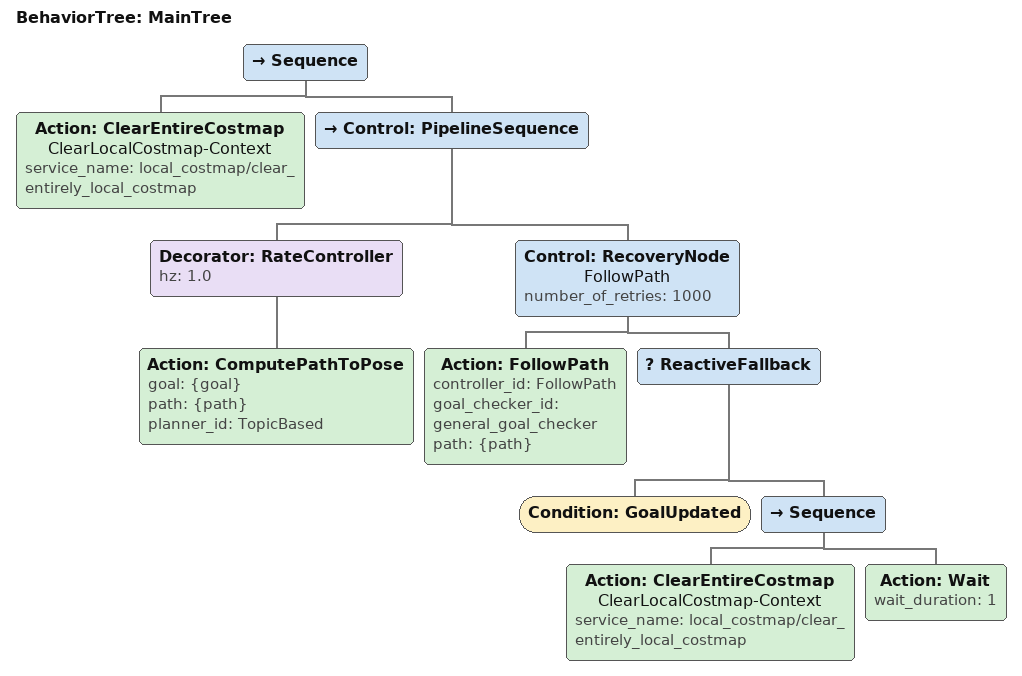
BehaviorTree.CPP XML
<?xml version="1.0"?>
<root main_tree_to_execute="MainTree">
    <BehaviorTree ID="MainTree">
        <Sequence>
            <Action ID="ClearEntireCostmap" name="ClearLocalCostmap-Context" service_name="local_costmap/clear_entirely_local_costmap"/>
            <Control ID="PipelineSequence">
                <Decorator ID="RateController" hz="1.0">
                    <Action ID="ComputePathToPose" goal="{goal}" path="{path}" planner_id="TopicBased"/>
                </Decorator>
                <Control ID="RecoveryNode" name="FollowPath" number_of_retries="1000">
                    <Action ID="FollowPath" controller_id="FollowPath" goal_checker_id="general_goal_checker" path="{path}"/>
                    <ReactiveFallback>
                        <Condition ID="GoalUpdated"/>
                        <Sequence>
                            <Action ID="ClearEntireCostmap" name="ClearLocalCostmap-Context" service_name="local_costmap/clear_entirely_local_costmap"/>
                            <Action ID="Wait" wait_duration="1"/>
                        </Sequence>
                    </ReactiveFallback>
                </Control>
            </Control>
        </Sequence>
    </BehaviorTree>
</root>
